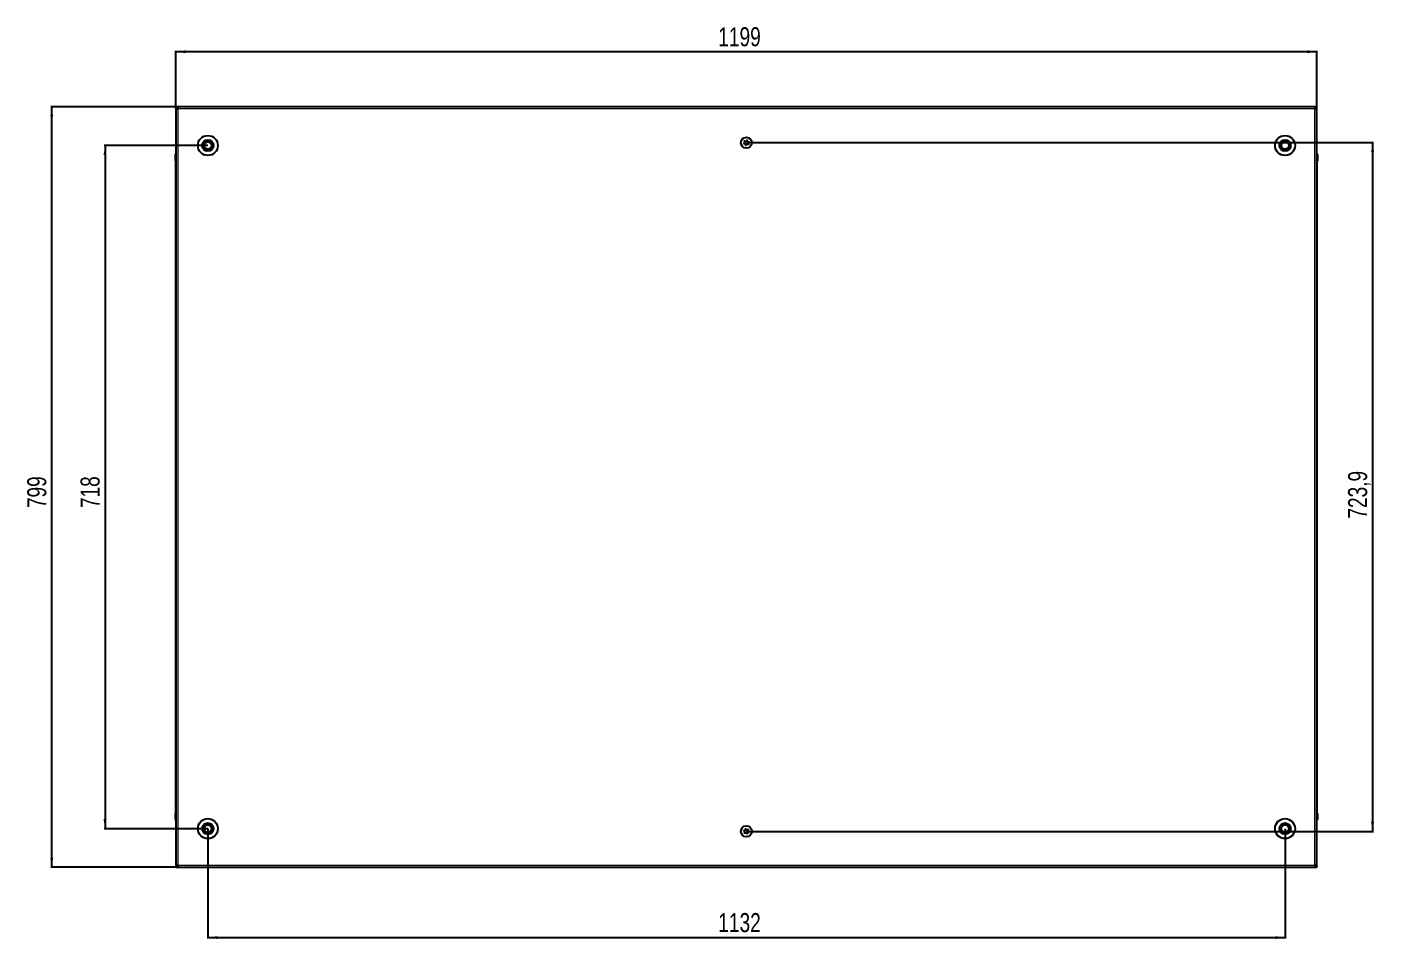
# Model space of a CAD drawing. Header units: millimetres. Extents: x 1319 to 6470, y -1638 to 1748.
# Drawn here: x 1319 to 2734, y 701 to 1660 of the extents above; entities that cross this region are included whole.
import ezdxf

# ---------------------------------------------------------------- set-up
doc = ezdxf.new("R2010")
doc.units = ezdxf.units.MM
doc.layers.add('FORMAT', color=7, linetype='Continuous')
doc.styles.add('SLDTEXTSTYLE0', font='TXT', dxfattribs={"width": 0.75})
doc.dimstyles.new('SLDDIMSTYLE0', dxfattribs={"dimtxt": 20, "dimasz": 10, "dimexe": 0, "dimexo": 0.0625, "dimgap": 5, "dimtad": 2, "dimdec": 1, "dimrnd": 1e-09, "dimzin": 12, "dimdsep": 46, "dimtxsty": 'SLDTEXTSTYLE0', "dimsah": 1, "dimcen": 0.09, "dimadec": 0, "dimazin": 3, "dimtfac": 1, "dimtofl": 0, "dimtmove": 0, "dimatfit": 3, "dimfxl": 0, "dimfrac": 2, "dimtolj": 1, "dimtzin": 12, "dimarcsym": 0})

# ---------------------------------------------------------------- blocks, each defined once
blk = doc.blocks.new('_D')
at = {"layer": 'FORMAT'}
for p, q in [((1475.1, 1575.8), (1343.7, 1575.8)), ((1344.7, 776.8), (1344.7, 1575.8)), ((1475.1, 776.8), (1343.7, 776.8))]:
    blk.add_line(p, q, dxfattribs=at)
for points in [[(1344.7, 1575.8), (1343.1, 1565.8), (1346.2, 1565.8)], [(1344.7, 776.8), (1346.2, 786.8), (1343.1, 786.8)]]:
    blk.add_solid(points, dxfattribs=at)
at = {"layer": 'FORMAT', "insert": (1318.9, 1154.2), "char_height": 20, "attachment_point": 1, "rotation": 90, "style": 'SLDTEXTSTYLE0'}
blk.add_mtext('799', dxfattribs=at)
blk = doc.blocks.new('_D_1')
at = {"layer": 'FORMAT'}
for p, q in [((1475.2, 1575.8), (1475.2, 1634.8)), ((2674.2, 1633.8), (1475.2, 1633.8)), ((2674.2, 1575.8), (2674.2, 1634.8))]:
    blk.add_line(p, q, dxfattribs=at)
for points in [[(1475.2, 1633.8), (1485.2, 1632.3), (1485.2, 1635.4)], [(2674.2, 1633.8), (2664.2, 1635.4), (2664.2, 1632.3)]]:
    blk.add_solid(points, dxfattribs=at)
at = {"layer": 'FORMAT', "insert": (2045.1, 1659.6), "char_height": 20, "attachment_point": 1, "style": 'SLDTEXTSTYLE0'}
blk.add_mtext('1199', dxfattribs=at)
blk = doc.blocks.new('_D_2')
at = {"layer": 'FORMAT'}
for p, q in [((1508.7, 817.3), (1508.7, 701.8)), ((2640.7, 817.3), (2640.7, 701.8)), ((1508.7, 702.8), (2640.7, 702.8))]:
    blk.add_line(p, q, dxfattribs=at)
for points in [[(1508.7, 702.8), (1518.7, 701.3), (1518.7, 704.4)], [(2640.7, 702.8), (2630.7, 704.4), (2630.7, 701.3)]]:
    blk.add_solid(points, dxfattribs=at)
at = {"layer": 'FORMAT', "insert": (2045.1, 728.6), "char_height": 20, "attachment_point": 1, "style": 'SLDTEXTSTYLE0'}
blk.add_mtext('1132', dxfattribs=at)
blk = doc.blocks.new('_D_3')
at = {"layer": 'FORMAT'}
for p, q in [((2074.7, 1538.3), (2733.7, 1538.3)), ((2732.7, 1538.3), (2732.7, 814.5)), ((2074.7, 814.5), (2733.7, 814.5))]:
    blk.add_line(p, q, dxfattribs=at)
for points in [[(2732.7, 1538.3), (2731.1, 1528.3), (2734.2, 1528.3)], [(2732.7, 814.5), (2734.2, 824.5), (2731.1, 824.5)]]:
    blk.add_solid(points, dxfattribs=at)
at = {"layer": 'FORMAT', "insert": (2706.9, 1143.1), "char_height": 20, "attachment_point": 1, "rotation": 90, "style": 'SLDTEXTSTYLE0'}
blk.add_mtext('723,9', dxfattribs=at)
blk = doc.blocks.new('_D_4')
at = {"layer": 'FORMAT'}
for p, q in [((1508.6, 1535.3), (1399.7, 1535.3)), ((1400.7, 1535.3), (1400.7, 817.3)), ((1508.6, 817.3), (1399.7, 817.3))]:
    blk.add_line(p, q, dxfattribs=at)
for points in [[(1400.7, 1535.3), (1399.1, 1525.3), (1402.2, 1525.3)], [(1400.7, 817.3), (1402.2, 827.3), (1399.1, 827.3)]]:
    blk.add_solid(points, dxfattribs=at)
at = {"layer": 'FORMAT', "insert": (1374.9, 1154.2), "char_height": 20, "attachment_point": 1, "rotation": 90, "style": 'SLDTEXTSTYLE0'}
blk.add_mtext('718', dxfattribs=at)

msp = doc.modelspace()

# ---------------------------------------------------------------- linework, layer by layer
at = {"color": 7, "linetype": 'Continuous', "lineweight": 25}
for p, q in [((1475.16, 1574.32), (1475.16, 1575.82)), ((1477.26, 1575.82), (1475.16, 1575.82)), ((1475.16, 1574.32), (1477.26, 1574.32)), ((1475.16, 1574.32), (1475.16, 1573.72)), ((1475.16, 1573.72), (1475.16, 778.92)), ((1475.16, 1573.72), (1477.26, 1573.72)), ((1477.26, 1575.82), (1477.26, 1573.72)), ((2672.06, 1575.82), (1477.26, 1575.82)), ((2672.06, 1573.72), (2672.06, 1575.82)), ((2674.16, 1575.82), (2672.06, 1575.82)), ((2672.06, 1574.32), (2674.16, 1574.32)), ((2672.06, 1573.72), (2674.16, 1573.72)), ((2674.16, 1574.32), (2674.16, 1575.82)), ((2674.16, 1573.72), (2674.16, 1574.32)), ((2674.16, 778.92), (2674.16, 1573.72)), ((1474.66, 1525.82), (1474.66, 1519.32)), ((1474.66, 1519.32), (1474.66, 1525.82)), ((1474.66, 1519.32), (1474.66, 1519.32)), ((1475.16, 1519.32), (1474.66, 1519.32)), ((1474.81, 1519.32), (1474.81, 833.32)), ((2674.16, 1527.15), (2674.16, 1527.15)), ((2674.16, 1519.32), (2674.66, 1519.32)), ((2674.51, 833.32), (2674.51, 1519.32)), ((2674.66, 1525.82), (2674.66, 1519.32)), ((2674.66, 1519.32), (2674.66, 1525.82)), ((2674.66, 1519.32), (2674.66, 1519.32)), ((2674.66, 1519.32), (2674.66, 1519.32)), ((1474.66, 826.82), (1474.66, 833.32)), ((1474.66, 833.32), (1474.66, 833.32)), ((1474.66, 833.32), (1474.66, 833.32)), ((1474.66, 833.32), (1474.66, 826.82)), ((1475.16, 833.32), (1474.66, 833.32)), ((1475.16, 825.5), (1475.16, 825.5)), ((2674.16, 833.32), (2674.66, 833.32)), ((2674.66, 833.32), (2674.66, 833.32)), ((2674.66, 826.82), (2674.66, 833.32)), ((2674.66, 833.32), (2674.66, 826.82)), ((1477.26, 778.92), (1475.16, 778.92)), ((1475.16, 778.92), (1475.16, 778.32)), ((1477.26, 778.92), (1477.26, 776.82)), ((2672.06, 776.82), (2672.06, 778.92)), ((2674.16, 778.92), (2672.06, 778.92)), ((2674.16, 778.32), (2674.16, 778.92)), ((1475.16, 778.32), (1475.16, 776.82)), ((1477.26, 778.32), (1475.16, 778.32)), ((1475.16, 776.82), (1477.26, 776.82)), ((1477.26, 776.82), (2672.06, 776.82)), ((2674.16, 778.32), (2672.06, 778.32)), ((2672.06, 776.82), (2674.16, 776.82)), ((2674.16, 778.32), (2674.16, 776.82))]:
    msp.add_line(p, q, dxfattribs=at)
at = {"color": 8, "linetype": 'Continuous', "lineweight": 18}
for p, q in [((2672.06, 1573.72), (1477.26, 1573.72)), ((1477.26, 1573.72), (1477.26, 778.92)), ((2672.06, 778.92), (2672.06, 1573.72)), ((1475.16, 1525.82), (1474.66, 1525.82)), ((2674.16, 1525.82), (2674.66, 1525.82)), ((1475.16, 826.82), (1474.66, 826.82)), ((2674.16, 826.82), (2674.66, 826.82)), ((1477.26, 778.92), (2672.06, 778.92))]:
    msp.add_line(p, q, dxfattribs=at)
at = {"color": 7, "linetype": 'Continuous', "lineweight": 25}
for centre, radius in [((1508.66, 1535.32), 10.5), ((2074.66, 1538.17), 5.79), ((2640.66, 1535.32), 10.5), ((1508.66, 1535.32), 6), ((1508.66, 1535.32), 3.9), ((2074.66, 1538.17), 1.85), ((2640.66, 1535.32), 6), ((2640.66, 1535.32), 3.9), ((1508.66, 817.32), 10.5), ((1508.66, 817.32), 6), ((1508.66, 817.32), 3.9), ((2640.66, 817.32), 10.5), ((2640.66, 817.32), 6), ((2640.66, 817.32), 3.9), ((2074.66, 814.47), 5.79), ((2074.66, 814.47), 1.85)]:
    msp.add_circle(centre, radius, dxfattribs=at)
for centre, radius, start, end in [((1508.66, 1535.32), 4.62, 120, 180), ((1508.66, 1535.32), 4.62, 180, 240), ((1508.66, 1535.32), 4.62, 60, 120), ((1508.66, 1535.32), 4.62, 240, 300), ((1508.66, 1535.32), 4.62, 0, 60), ((1508.66, 1535.32), 4.62, 300, 0), ((2640.66, 1535.32), 4.62, 120, 180), ((2640.66, 1535.32), 4.62, 180, 240), ((2640.66, 1535.32), 4.62, 60, 120), ((2640.66, 1535.32), 4.62, 240, 300), ((2640.66, 1535.32), 4.62, 0, 60), ((2640.66, 1535.32), 4.62, 300, 0), ((1476.66, 1525.82), 2, 138.59038, 180), ((2672.66, 1525.82), 2, 33.94202, 41.40962), ((2672.66, 1525.82), 2, 0, 41.40962), ((2672.66, 1525.82), 2, 360, 18.58003), ((1476.66, 826.82), 2, 180, 198.58003), ((1476.66, 826.82), 2, 180, 221.40962), ((1476.66, 826.82), 2, 213.94202, 221.40962), ((1508.66, 817.32), 4.62, 120, 180), ((1508.66, 817.32), 4.62, 60, 120), ((1508.66, 817.32), 4.62, 360, 60), ((2640.66, 817.32), 4.62, 120, 180), ((2640.66, 817.32), 4.62, 60, 120), ((2640.66, 817.32), 4.62, 360, 60), ((2672.66, 826.82), 2, 318.57492, 360), ((2672.66, 826.82), 2, 318.59038, 0), ((1508.66, 817.32), 4.62, 180, 240), ((1508.66, 817.32), 4.62, 240, 300), ((1508.66, 817.32), 4.62, 300, 360), ((2640.66, 817.32), 4.62, 180, 240), ((2640.66, 817.32), 4.62, 240, 300), ((2640.66, 817.32), 4.62, 300, 360)]:
    msp.add_arc(centre, radius, start, end, dxfattribs=at)
for points, knots in [([(1504.04, 1535.32), (1504.37, 1535.9), (1504.93, 1536.88), (1505.76, 1538.3), (1506.17, 1539.01), (1506.35, 1539.32)], [0, 0, 0, 0, 0.4391308, 0.7513783, 1, 1, 1, 1]), ([(1506.35, 1531.32), (1506.02, 1531.9), (1505.45, 1532.88), (1504.63, 1534.3), (1504.22, 1535.01), (1504.04, 1535.32)], [0, 0, 0, 0, 0.4391308, 0.7513783, 1, 1, 1, 1]), ([(1506.35, 1539.32), (1506.55, 1539.32), (1507.25, 1539.32), (1508.56, 1539.32), (1509.95, 1539.32), (1510.7, 1539.32), (1510.97, 1539.32)], [0, 0, 0, 0, 0.1393293, 0.4852696, 0.8163565, 1, 1, 1, 1]), ([(1510.97, 1531.32), (1510.7, 1531.32), (1509.95, 1531.32), (1508.56, 1531.32), (1507.25, 1531.32), (1506.55, 1531.32), (1506.35, 1531.32)], [0, 0, 0, 0, 0.1836435, 0.5147304, 0.8606707, 1, 1, 1, 1]), ([(1510.97, 1539.32), (1511.3, 1538.75), (1511.86, 1537.77), (1512.69, 1536.35), (1513.09, 1535.64), (1513.28, 1535.32)], [0, 0, 0, 0, 0.4391308, 0.7513783, 1, 1, 1, 1]), ([(1513.28, 1535.32), (1512.95, 1534.75), (1512.38, 1533.77), (1511.56, 1532.35), (1511.15, 1531.64), (1510.97, 1531.32)], [0, 0, 0, 0, 0.4391308, 0.7513783, 1, 1, 1, 1]), ([(2072.57, 1540.04), (2072.56, 1540.03), (2072.55, 1540), (2072.54, 1539.95), (2072.57, 1539.8), (2072.71, 1539.44), (2072.9, 1538.94), (2072.79, 1538.31), (2072.48, 1537.91), (2072.2, 1537.63), (2072.04, 1537.45), (2072, 1537.36), (2071.99, 1537.32), (2072, 1537.29), (2072.02, 1537.26), (2072.08, 1537.22), (2072.33, 1537.15), (2072.81, 1537.09), (2073.47, 1536.85), (2073.79, 1536.21), (2073.9, 1535.75), (2074, 1535.5), (2074.05, 1535.45), (2074.08, 1535.43), (2074.11, 1535.43), (2074.14, 1535.44), (2074.18, 1535.46), (2074.24, 1535.51), (2074.4, 1535.68), (2074.64, 1535.98), (2075, 1536.34), (2075.61, 1536.51), (2076.14, 1536.38), (2076.52, 1536.28), (2076.67, 1536.27), (2076.72, 1536.29), (2076.75, 1536.31), (2076.77, 1536.34), (2076.77, 1536.4), (2076.74, 1536.54), (2076.61, 1536.9), (2076.42, 1537.41), (2076.52, 1538.04), (2076.84, 1538.44), (2077.11, 1538.72), (2077.27, 1538.9), (2077.31, 1538.98), (2077.32, 1539.03), (2077.31, 1539.06), (2077.3, 1539.08), (2077.24, 1539.13), (2076.98, 1539.2), (2076.51, 1539.25), (2075.84, 1539.5), (2075.52, 1540.13), (2075.41, 1540.6), (2075.31, 1540.85), (2075.27, 1540.9), (2075.24, 1540.91), (2075.21, 1540.92), (2075.17, 1540.91), (2075.13, 1540.89), (2075.07, 1540.84), (2074.92, 1540.67), (2074.68, 1540.37), (2074.31, 1540.01), (2073.7, 1539.84), (2073.18, 1539.97), (2072.8, 1540.06), (2072.65, 1540.07), (2072.59, 1540.06), (2072.58, 1540.04), (2072.57, 1540.04)], [0, 0, 0, 0, 0.00200873, 0.00442003, 0.00936469, 0.02552819, 0.06770529, 0.09578618, 0.12464563, 0.1503415, 0.16051935, 0.16339425, 0.16569651, 0.16724481, 0.16887414, 0.1707699, 0.17860577, 0.21199411, 0.24999446, 0.2879948, 0.32138314, 0.32921901, 0.33111477, 0.3327441, 0.3342924, 0.33621663, 0.33853534, 0.3413178, 0.34966197, 0.37535784, 0.40421729, 0.43229818, 0.47447528, 0.49063878, 0.4966691, 0.49844005, 0.5, 0.50200873, 0.50442003, 0.50936469, 0.52552819, 0.56770529, 0.59578618, 0.62464563, 0.6503415, 0.66051935, 0.66339425, 0.66569651, 0.66724481, 0.66887414, 0.6707699, 0.67860577, 0.71199411, 0.74999446, 0.7879948, 0.82138314, 0.82921901, 0.83111477, 0.8327441, 0.8342924, 0.83621663, 0.83853534, 0.8413178, 0.84966197, 0.87535784, 0.90421729, 0.93229818, 0.97447528, 0.99063878, 0.9966691, 0.99844005, 1, 1, 1, 1]), ([(2636.04, 1535.32), (2636.37, 1535.9), (2636.93, 1536.88), (2637.76, 1538.3), (2638.17, 1539.01), (2638.35, 1539.32)], [0, 0, 0, 0, 0.4391308, 0.7513783, 1, 1, 1, 1]), ([(2638.35, 1531.32), (2638.02, 1531.9), (2637.45, 1532.88), (2636.63, 1534.3), (2636.22, 1535.01), (2636.04, 1535.32)], [0, 0, 0, 0, 0.4391308, 0.7513783, 1, 1, 1, 1]), ([(2638.35, 1539.32), (2638.55, 1539.32), (2639.25, 1539.32), (2640.56, 1539.32), (2641.95, 1539.32), (2642.7, 1539.32), (2642.97, 1539.32)], [0, 0, 0, 0, 0.1393293, 0.4852696, 0.8163565, 1, 1, 1, 1]), ([(2642.97, 1531.32), (2642.7, 1531.32), (2641.95, 1531.32), (2640.56, 1531.32), (2639.25, 1531.32), (2638.55, 1531.32), (2638.35, 1531.32)], [0, 0, 0, 0, 0.1836435, 0.5147304, 0.8606707, 1, 1, 1, 1]), ([(2642.97, 1539.32), (2643.3, 1538.75), (2643.86, 1537.77), (2644.69, 1536.35), (2645.09, 1535.64), (2645.28, 1535.32)], [0, 0, 0, 0, 0.4391308, 0.7513783, 1, 1, 1, 1]), ([(2645.28, 1535.32), (2644.95, 1534.75), (2644.38, 1533.77), (2643.56, 1532.35), (2643.15, 1531.64), (2642.97, 1531.32)], [0, 0, 0, 0, 0.4391308, 0.7513783, 1, 1, 1, 1]), ([(1504.04, 817.32), (1504.37, 817.9), (1504.93, 818.88), (1505.76, 820.3), (1506.17, 821.01), (1506.35, 821.32)], [0, 0, 0, 0, 0.4391308, 0.7513783, 1, 1, 1, 1]), ([(1506.35, 821.32), (1506.55, 821.32), (1507.25, 821.32), (1508.56, 821.32), (1509.95, 821.32), (1510.7, 821.32), (1510.97, 821.32)], [0, 0, 0, 0, 0.1393293, 0.4852696, 0.8163565, 1, 1, 1, 1]), ([(1510.97, 821.32), (1511.3, 820.75), (1511.86, 819.77), (1512.69, 818.35), (1513.09, 817.64), (1513.28, 817.32)], [0, 0, 0, 0, 0.4391308, 0.7513783, 1, 1, 1, 1]), ([(2636.04, 817.32), (2636.37, 817.9), (2636.93, 818.88), (2637.76, 820.3), (2638.17, 821.01), (2638.35, 821.32)], [0, 0, 0, 0, 0.4391308, 0.7513783, 1, 1, 1, 1]), ([(2638.35, 821.32), (2638.55, 821.32), (2639.25, 821.32), (2640.56, 821.32), (2641.95, 821.32), (2642.7, 821.32), (2642.97, 821.32)], [0, 0, 0, 0, 0.1393293, 0.4852696, 0.8163565, 1, 1, 1, 1]), ([(2642.97, 821.32), (2643.3, 820.75), (2643.86, 819.77), (2644.69, 818.35), (2645.09, 817.64), (2645.28, 817.32)], [0, 0, 0, 0, 0.4391308, 0.7513783, 1, 1, 1, 1]), ([(1506.35, 813.32), (1506.02, 813.9), (1505.45, 814.88), (1504.63, 816.3), (1504.22, 817.01), (1504.04, 817.32)], [0, 0, 0, 0, 0.4391308, 0.7513783, 1, 1, 1, 1]), ([(1510.97, 813.32), (1510.7, 813.32), (1509.95, 813.32), (1508.56, 813.32), (1507.25, 813.32), (1506.55, 813.32), (1506.35, 813.32)], [0, 0, 0, 0, 0.1836435, 0.5147304, 0.8606707, 1, 1, 1, 1]), ([(1513.28, 817.32), (1512.95, 816.75), (1512.38, 815.77), (1511.56, 814.35), (1511.15, 813.64), (1510.97, 813.32)], [0, 0, 0, 0, 0.4391308, 0.7513783, 1, 1, 1, 1]), ([(2077.38, 813.83), (2077.38, 813.84), (2077.39, 813.87), (2077.36, 813.92), (2077.27, 814.04), (2076.98, 814.29), (2076.57, 814.64), (2076.36, 815.24), (2076.45, 815.75), (2076.56, 816.13), (2076.61, 816.36), (2076.61, 816.45), (2076.59, 816.49), (2076.57, 816.52), (2076.54, 816.53), (2076.47, 816.54), (2076.21, 816.48), (2075.77, 816.3), (2075.06, 816.2), (2074.48, 816.61), (2074.17, 816.96), (2073.96, 817.13), (2073.89, 817.16), (2073.86, 817.16), (2073.83, 817.15), (2073.8, 817.12), (2073.78, 817.09), (2073.75, 817.01), (2073.7, 816.79), (2073.63, 816.41), (2073.48, 815.92), (2073.02, 815.48), (2072.5, 815.35), (2072.12, 815.25), (2071.98, 815.19), (2071.94, 815.14), (2071.93, 815.11), (2071.93, 815.08), (2071.95, 815.02), (2072.05, 814.91), (2072.34, 814.66), (2072.75, 814.3), (2072.95, 813.71), (2072.87, 813.2), (2072.76, 812.82), (2072.71, 812.59), (2072.71, 812.49), (2072.72, 812.45), (2072.74, 812.43), (2072.77, 812.41), (2072.84, 812.41), (2073.1, 812.47), (2073.55, 812.64), (2074.25, 812.74), (2074.83, 812.34), (2075.15, 811.98), (2075.36, 811.81), (2075.42, 811.79), (2075.45, 811.79), (2075.48, 811.8), (2075.51, 811.82), (2075.53, 811.86), (2075.56, 811.94), (2075.62, 812.16), (2075.69, 812.53), (2075.84, 813.03), (2076.29, 813.47), (2076.82, 813.6), (2077.2, 813.7), (2077.33, 813.76), (2077.37, 813.8), (2077.38, 813.82), (2077.38, 813.83)], [0, 0, 0, 0, 0.0020087, 0.00442, 0.0093647, 0.0255282, 0.0677053, 0.0957862, 0.1246456, 0.1503415, 0.1605194, 0.1633943, 0.1656965, 0.1672448, 0.1688741, 0.1707699, 0.1786058, 0.2119941, 0.2499945, 0.2879948, 0.3213831, 0.329219, 0.3311148, 0.3327441, 0.3342924, 0.3362166, 0.3385353, 0.3413178, 0.349662, 0.3753578, 0.4042173, 0.4322982, 0.4744753, 0.4906388, 0.4966691, 0.49844, 0.5, 0.5020087, 0.50442, 0.5093647, 0.5255282, 0.5677053, 0.5957862, 0.6246456, 0.6503415, 0.6605194, 0.6633943, 0.6656965, 0.6672448, 0.6688741, 0.6707699, 0.6786058, 0.7119941, 0.7499945, 0.7879948, 0.8213831, 0.829219, 0.8311148, 0.8327441, 0.8342924, 0.8362166, 0.8385353, 0.8413178, 0.849662, 0.8753578, 0.9042173, 0.9322982, 0.9744753, 0.9906388, 0.9966691, 0.99844, 1, 1, 1, 1]), ([(2638.35, 813.32), (2638.02, 813.9), (2637.45, 814.88), (2636.63, 816.3), (2636.22, 817.01), (2636.04, 817.32)], [0, 0, 0, 0, 0.4391308, 0.7513783, 1, 1, 1, 1]), ([(2642.97, 813.32), (2642.7, 813.32), (2641.95, 813.32), (2640.56, 813.32), (2639.25, 813.32), (2638.55, 813.32), (2638.35, 813.32)], [0, 0, 0, 0, 0.1836435, 0.5147304, 0.8606707, 1, 1, 1, 1]), ([(2645.28, 817.32), (2644.95, 816.75), (2644.38, 815.77), (2643.56, 814.35), (2643.15, 813.64), (2642.97, 813.32)], [0, 0, 0, 0, 0.4391308, 0.7513783, 1, 1, 1, 1])]:
    msp.add_open_spline(points, degree=3, knots=knots, dxfattribs=at)

# ---------------------------------------------------------------- dimensions: what is measured, and where the dimension line sits
at = {"layer": 'FORMAT'}
for base, p1, p2, picture, middle in [((1475.16, 1633.82), (2674.16, 1575.82), (1475.16, 1575.82), '_D_1', (2074.66, 1633.82)), ((2640.66, 702.82), (1508.66, 817.32), (2640.66, 817.32), '_D_2', (2074.66, 702.82))]:
    dim = msp.add_linear_dim(base=base, p1=p1, p2=p2, dimstyle='SLDDIMSTYLE0', dxfattribs=at)
    dim.commit()
    dim.dimension.update_dxf_attribs({"geometry": picture, "text_midpoint": middle, "dimtype": 160})
for base, p1, p2, picture, middle in [((1344.66, 1575.82), (1475.16, 776.82), (1475.16, 1575.82), '_D', (1344.66, 1176.32)), ((1400.66, 817.32), (1508.66, 1535.32), (1508.66, 817.32), '_D_4', (1400.66, 1176.32)), ((2732.65769824, 814.47343353), (2074.65734134, 1538.32343353), (2074.65734134, 814.47343353), '_D_3', (2732.65769824, 1176.39843353))]:
    dim = msp.add_linear_dim(base=base, p1=p1, p2=p2, angle=90, dimstyle='SLDDIMSTYLE0', dxfattribs=at)
    dim.commit()
    dim.dimension.update_dxf_attribs({"geometry": picture, "text_midpoint": middle, "dimtype": 160})

doc.saveas('drawing.dxf')
